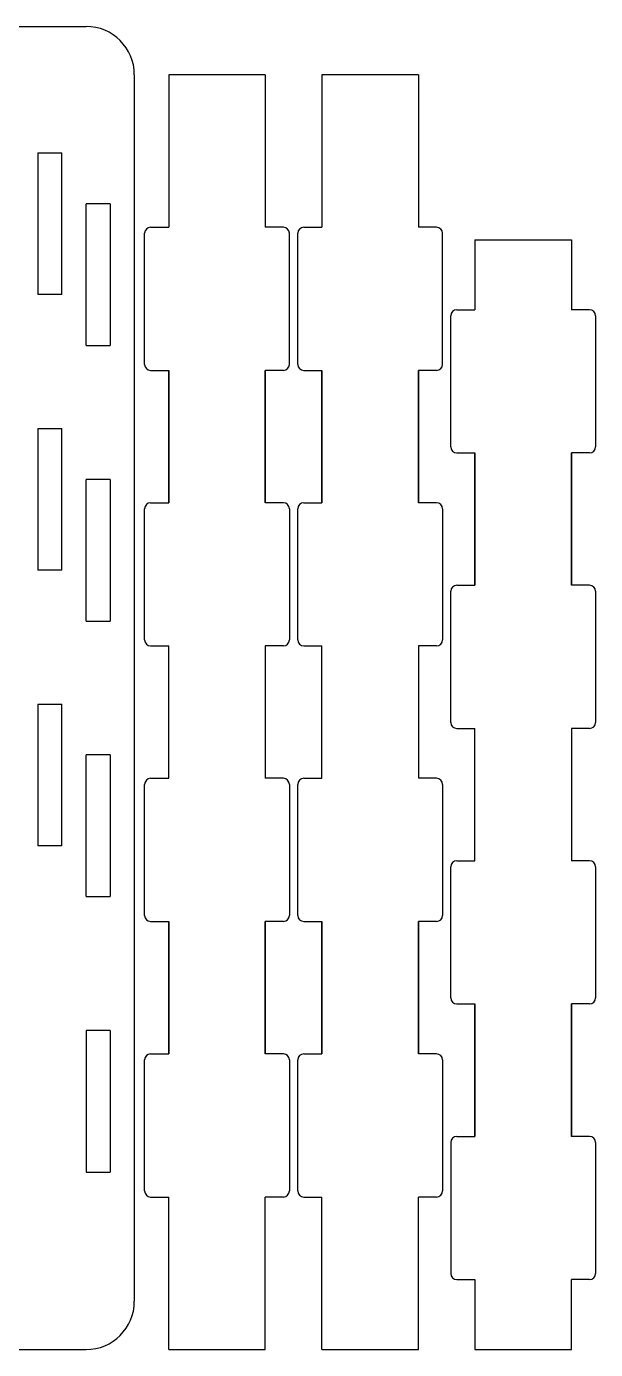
# Model space of a CAD drawing. Header units: inches. Extents: x 24.6 to 100.5, y -17.5 to 39.
# Drawn here: x 48.21 to 51.16, y 30.66 to 37.51 of the extents above; entities that cross this region are included whole.
import ezdxf

# ---------------------------------------------------------------- set-up
doc = ezdxf.new("R2010")
doc.units = ezdxf.units.IN
doc.header["$MEASUREMENT"] = 0

msp = doc.modelspace()

# ---------------------------------------------------------------- linework, layer by layer
at = {"color": 2}
for p, q in [((42.76793, 37.51326), (48.51793, 37.51326)), ((48.76793, 37.26326), (48.76793, 30.90826)), ((49.44607, 37.26326), (48.94607, 37.26326)), ((48.94607, 37.26326), (48.94607, 36.47296)), ((49.44607, 37.26326), (49.44607, 36.47296)), ((50.23903, 37.26326), (49.73903, 37.26326)), ((49.73903, 37.26326), (49.73903, 36.47296)), ((50.23903, 37.26326), (50.23903, 36.47296)), ((48.26793, 36.85766), (48.39293, 36.85766)), ((48.26793, 36.85766), (48.26793, 36.12406)), ((48.39293, 36.12406), (48.39293, 36.85766)), ((48.64293, 36.59396), (48.51793, 36.59396)), ((48.51793, 35.86036), (48.51793, 36.59396)), ((48.64293, 36.59396), (48.64293, 35.86036)), ((48.85232, 36.47296), (48.94607, 36.47296)), ((49.53982, 36.47296), (49.44607, 36.47296)), ((49.64528, 36.47296), (49.73903, 36.47296)), ((50.33278, 36.47296), (50.23903, 36.47296)), ((48.82107, 35.76261), (48.82107, 36.44171)), ((49.57107, 35.76261), (49.57107, 36.44171)), ((49.61403, 35.76261), (49.61403, 36.44171)), ((50.36403, 35.76261), (50.36403, 36.44171)), ((50.53098, 36.40826), (50.53098, 36.04546)), ((50.53098, 36.40826), (51.03098, 36.40826)), ((51.03098, 36.40826), (51.03098, 36.04546)), ((48.39293, 36.12406), (48.26793, 36.12406)), ((50.40598, 35.33511), (50.40598, 36.01421)), ((50.43723, 36.04546), (50.53098, 36.04546)), ((51.12473, 36.04546), (51.03098, 36.04546)), ((51.15598, 36.01421), (51.15598, 35.33511)), ((48.51793, 35.86036), (48.64293, 35.86036)), ((48.85232, 35.73136), (48.94607, 35.73136)), ((48.94607, 35.73136), (48.94607, 35.04536)), ((48.94607, 35.04536), (48.94607, 35.73136)), ((49.44607, 35.73136), (49.44607, 35.04536)), ((49.53982, 35.73136), (49.44607, 35.73136)), ((49.44607, 35.04536), (49.44607, 35.73136)), ((49.64528, 35.73136), (49.73903, 35.73136)), ((49.73903, 35.73136), (49.73903, 35.04536)), ((49.73903, 35.04536), (49.73903, 35.73136)), ((50.23903, 35.73136), (50.23903, 35.04536)), ((50.33278, 35.73136), (50.23903, 35.73136)), ((50.23903, 35.04536), (50.23903, 35.73136)), ((48.26793, 35.43006), (48.39293, 35.43006)), ((48.26793, 35.43006), (48.26793, 34.69646)), ((48.39293, 34.69646), (48.39293, 35.43006)), ((50.43723, 35.30386), (50.53098, 35.30386)), ((50.53098, 34.61786), (50.53098, 35.30386)), ((50.53098, 35.30386), (50.53098, 34.61786)), ((51.12473, 35.30386), (51.03098, 35.30386)), ((51.03098, 34.61786), (51.03098, 35.30386)), ((51.03098, 35.30386), (51.03098, 34.61786)), ((48.51793, 34.43276), (48.51793, 35.16636)), ((48.64293, 35.16636), (48.51793, 35.16636)), ((48.64293, 35.16636), (48.64293, 34.43276)), ((48.85232, 35.04536), (48.94607, 35.04536)), ((49.53982, 35.04536), (49.44607, 35.04536)), ((49.64528, 35.04536), (49.73903, 35.04536)), ((50.33278, 35.04536), (50.23903, 35.04536)), ((48.82107, 34.33501), (48.82107, 35.01411)), ((49.57107, 35.01411), (49.57107, 34.33501)), ((49.61403, 34.33501), (49.61403, 35.01411)), ((50.36403, 35.01411), (50.36403, 34.33501)), ((48.39293, 34.69646), (48.26793, 34.69646)), ((50.43723, 34.61786), (50.53098, 34.61786)), ((51.12473, 34.61786), (51.03098, 34.61786)), ((50.40598, 33.90751), (50.40598, 34.58661)), ((51.15598, 34.58661), (51.15598, 33.90751)), ((48.51793, 34.43276), (48.64293, 34.43276)), ((48.85232, 34.30376), (48.94607, 34.30376)), ((48.94607, 33.61776), (48.94607, 34.30376)), ((49.44607, 34.30376), (49.44607, 33.61776)), ((49.53982, 34.30376), (49.44607, 34.30376)), ((49.64528, 34.30376), (49.73903, 34.30376)), ((49.73903, 33.61776), (49.73903, 34.30376)), ((50.23903, 34.30376), (50.23903, 33.61776)), ((50.33278, 34.30376), (50.23903, 34.30376)), ((48.26793, 34.00246), (48.39293, 34.00246)), ((48.26793, 34.00246), (48.26793, 33.26887)), ((48.39293, 33.26887), (48.39293, 34.00246)), ((50.43723, 33.87626), (50.53098, 33.87626)), ((50.53098, 33.19026), (50.53098, 33.87626)), ((51.12473, 33.87626), (51.03098, 33.87626)), ((51.03098, 33.87626), (51.03098, 33.19026)), ((48.64293, 33.73876), (48.51793, 33.73876)), ((48.51793, 33.00516), (48.51793, 33.73876)), ((48.64293, 33.73876), (48.64293, 33.00516)), ((48.85232, 33.61776), (48.94607, 33.61776)), ((49.53982, 33.61776), (49.44607, 33.61776)), ((49.64528, 33.61776), (49.73903, 33.61776)), ((50.33278, 33.61776), (50.23903, 33.61776)), ((48.82107, 32.90741), (48.82107, 33.58651)), ((49.57107, 33.58651), (49.57107, 32.90741)), ((49.61403, 32.90741), (49.61403, 33.58651)), ((50.36403, 33.58651), (50.36403, 32.90741)), ((48.39293, 33.26887), (48.26793, 33.26887)), ((50.43723, 33.19026), (50.53098, 33.19026)), ((51.12473, 33.19026), (51.03098, 33.19026)), ((50.40598, 32.47991), (50.40598, 33.15901)), ((51.15598, 33.15901), (51.15598, 32.47991)), ((48.51793, 33.00516), (48.64293, 33.00516)), ((48.85232, 32.87616), (48.94607, 32.87616)), ((48.94607, 32.87616), (48.94607, 32.19016)), ((48.94607, 32.19016), (48.94607, 32.87616)), ((49.44607, 32.87616), (49.44607, 32.19016)), ((49.53982, 32.87616), (49.44607, 32.87616)), ((49.44607, 32.19016), (49.44607, 32.87616)), ((49.64528, 32.87616), (49.73903, 32.87616)), ((49.73903, 32.87616), (49.73903, 32.19016)), ((49.73903, 32.19016), (49.73903, 32.87616)), ((50.23903, 32.87616), (50.23903, 32.19016)), ((50.33278, 32.87616), (50.23903, 32.87616)), ((50.23903, 32.19016), (50.23903, 32.87616)), ((50.43723, 32.44866), (50.53098, 32.44866)), ((50.53098, 31.76266), (50.53098, 32.44866)), ((50.53098, 32.44866), (50.53098, 31.76266)), ((51.12473, 32.44866), (51.03098, 32.44866)), ((51.03098, 31.76266), (51.03098, 32.44866)), ((51.03098, 32.44866), (51.03098, 31.76266)), ((48.64293, 32.31116), (48.51793, 32.31116)), ((48.51793, 32.31116), (48.51793, 31.57757)), ((48.64293, 32.31116), (48.64293, 31.57757)), ((48.82107, 31.47982), (48.82107, 32.15891)), ((48.85232, 32.19016), (48.94607, 32.19016)), ((49.53982, 32.19016), (49.44607, 32.19016)), ((49.57107, 32.15891), (49.57107, 31.47982)), ((49.61403, 31.47982), (49.61403, 32.15891)), ((49.64528, 32.19016), (49.73903, 32.19016)), ((50.33278, 32.19016), (50.23903, 32.19016)), ((50.36403, 32.15891), (50.36403, 31.47982)), ((50.43723, 31.76266), (50.53098, 31.76266)), ((51.12473, 31.76266), (51.03098, 31.76266)), ((50.40598, 31.73141), (50.40598, 31.05232)), ((51.15598, 31.73141), (51.15598, 31.05232)), ((48.51793, 31.57757), (48.64293, 31.57757)), ((48.85232, 31.44857), (48.94607, 31.44857)), ((48.94607, 30.65826), (48.94607, 31.44857)), ((49.53982, 31.44857), (49.44607, 31.44857)), ((49.44607, 30.65826), (49.44607, 31.44857)), ((49.64528, 31.44857), (49.73903, 31.44857)), ((49.73903, 30.65826), (49.73903, 31.44857)), ((50.33278, 31.44857), (50.23903, 31.44857)), ((50.23903, 30.65826), (50.23903, 31.44857)), ((50.43723, 31.02107), (50.53098, 31.02107)), ((50.53098, 31.02107), (50.53098, 30.65826)), ((51.12473, 31.02107), (51.03098, 31.02107)), ((51.03098, 30.65826), (51.03098, 31.02107)), ((42.76793, 30.65826), (48.51793, 30.65826)), ((48.94607, 30.65826), (49.44607, 30.65826)), ((49.73903, 30.65826), (50.23903, 30.65826)), ((50.53098, 30.65826), (51.03098, 30.65826))]:
    msp.add_line(p, q, dxfattribs=at)
for centre, radius, start, end in [((48.51793, 37.26326), 0.25, 0, 90), ((48.85232, 36.44171), 0.03125, 90, 180), ((49.53982, 36.44171), 0.03125, 0, 90), ((49.64528, 36.44171), 0.03125, 90, 180), ((50.33278, 36.44171), 0.03125, 0, 90), ((50.43723, 36.01421), 0.03125, 90, 180), ((51.12473, 36.01421), 0.03125, 0, 90), ((48.85232, 35.76261), 0.03125, 180, 270), ((49.53982, 35.76261), 0.03125, 270, 0), ((49.64528, 35.76261), 0.03125, 180, 270), ((50.33278, 35.76261), 0.03125, 270, 0), ((50.43723, 35.33511), 0.03125, 180, 270), ((51.12473, 35.33511), 0.03125, 270, 0), ((48.85232, 35.01411), 0.03125, 90, 180), ((49.53982, 35.01411), 0.03125, 0, 90), ((49.64528, 35.01411), 0.03125, 90, 180), ((50.33278, 35.01411), 0.03125, 0, 90), ((50.43723, 34.58661), 0.03125, 90, 180), ((51.12473, 34.58661), 0.03125, 0, 90), ((48.85232, 34.33501), 0.03125, 180, 270), ((49.53982, 34.33501), 0.03125, 270, 0), ((49.64528, 34.33501), 0.03125, 180, 270), ((50.33278, 34.33501), 0.03125, 270, 0), ((50.43723, 33.90751), 0.03125, 180, 270), ((51.12473, 33.90751), 0.03125, 270, 0), ((48.85232, 33.58651), 0.03125, 90, 180), ((49.53982, 33.58651), 0.03125, 0, 90), ((49.64528, 33.58651), 0.03125, 90, 180), ((50.33278, 33.58651), 0.03125, 0, 90), ((50.43723, 33.15901), 0.03125, 90, 180), ((51.12473, 33.15901), 0.03125, 0, 90), ((48.85232, 32.90741), 0.03125, 180, 270), ((49.53982, 32.90741), 0.03125, 270, 0), ((49.64528, 32.90741), 0.03125, 180, 270), ((50.33278, 32.90741), 0.03125, 270, 0), ((50.43723, 32.47991), 0.03125, 180, 270), ((51.12473, 32.47991), 0.03125, 270, 0), ((48.85232, 32.15891), 0.03125, 90, 180), ((49.53982, 32.15891), 0.03125, 0, 90), ((49.64528, 32.15891), 0.03125, 90, 180), ((50.33278, 32.15891), 0.03125, 0, 90), ((50.43723, 31.73141), 0.03125, 90, 180), ((51.12473, 31.73141), 0.03125, 0, 90), ((48.85232, 31.47982), 0.03125, 180, 270), ((49.53982, 31.47982), 0.03125, 270, 0), ((49.64528, 31.47982), 0.03125, 180, 270), ((50.33278, 31.47982), 0.03125, 270, 0), ((50.43723, 31.05232), 0.03125, 180, 270), ((51.12473, 31.05232), 0.03125, 270, 0), ((48.51793, 30.90826), 0.25, 270, 0)]:
    msp.add_arc(centre, radius, start, end, dxfattribs=at)

doc.saveas('drawing.dxf')
